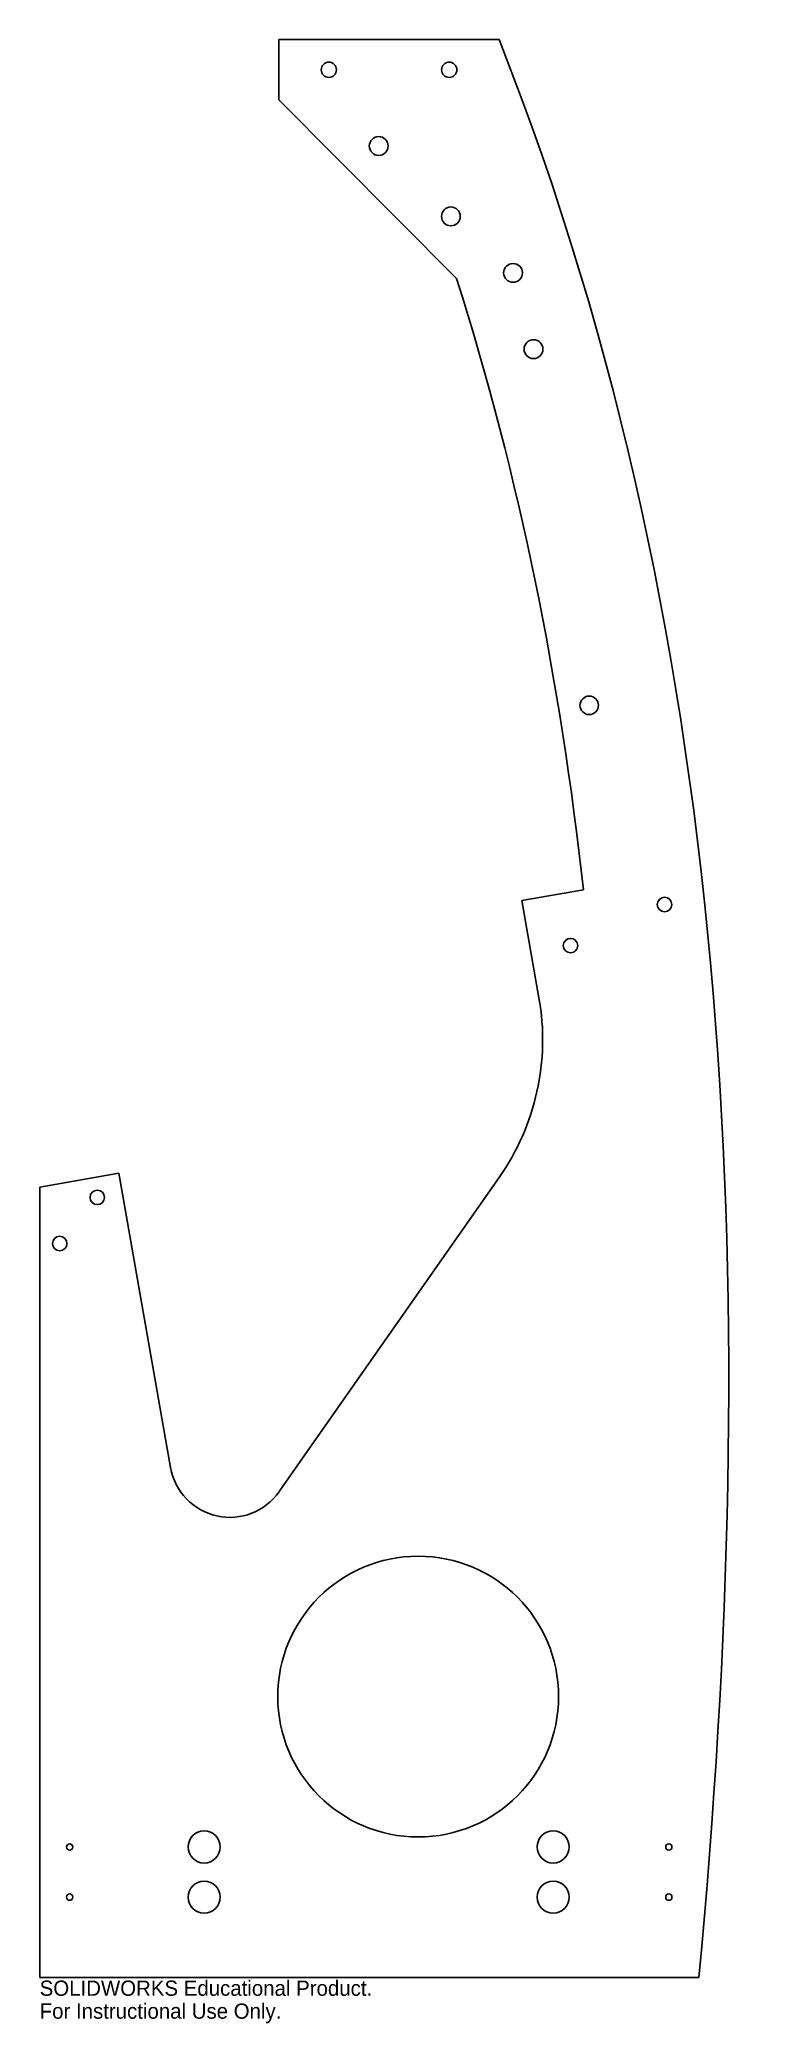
# Model space of a CAD drawing. Header units: millimetres. Extents: x 273 to 501, y 2669 to 3297.
import ezdxf

# ---------------------------------------------------------------- set-up
doc = ezdxf.new("R2010")
doc.units = ezdxf.units.MM
doc.styles.add('SLDTEXTSTYLE0', font='Arail.ttf')

msp = doc.modelspace()

# ---------------------------------------------------------------- linework, layer by layer
at = {"color": 1, "linetype": 'Continuous', "lineweight": 25}
for p, q in [((348.71, 3277.99), (348.75, 3297.04)), ((348.75, 3297.04), (418.49, 3297.04)), ((405, 3221.46), (348.71, 3277.99)), ((445.18, 3027.89), (425.69, 3024.45)), ((431.12, 2993.69), (425.69, 3024.45)), ((273.05, 2933.7), (298.06, 2938.11)), ((273.05, 2933.7), (273.05, 2683.51)), ((314.51, 2844.9), (298.06, 2938.11)), ((418.5, 2936.75), (348.88, 2837.29)), ((273.05, 2683.51), (481.76, 2683.51))]:
    msp.add_line(p, q, dxfattribs=at)
for centre, radius in [((364.6, 3287.51), 2.41), ((402.7, 3287.51), 2.41), ((380.37, 3263.37), 2.98), ((403.23, 3241.09), 2.98), ((422.91, 3223.19), 2.98), ((429.38, 3199.05), 2.98), ((447.01, 3086.27), 2.92), ((470.87, 3023.19), 2.29), ((441.1, 3010.19), 2.29), ((291.3, 2930.47), 2.29), ((279.4, 2915.85), 2.29), ((392.88, 2772.41), 44.45), ((325.11, 2724.79), 5.08), ((435.6, 2724.79), 5.08), ((282.57, 2724.79), 0.992), ((472.23, 2724.79), 0.992), ((325.11, 2708.91), 5.08), ((435.6, 2708.91), 5.08), ((282.57, 2708.91), 0.992), ((472.23, 2708.91), 0.992)]:
    msp.add_circle(centre, radius, dxfattribs=at)
for centre, radius, start, end in [((356.08, 2980.45), 76.2, 325.00597, 10.00597), ((333.27, 2848.21), 19.05, 190.00597, 325.00597)]:
    msp.add_arc(centre, radius, start, end, dxfattribs=at)
for points in [[(481.76, 2683.51), (501.18, 2891.03), (495.43, 3102.43), (418.49, 3297.04)], [(405, 3221.46), (425.06, 3158.32), (437.95, 3093.69), (445.18, 3027.89)]]:
    msp.add_open_spline(points, degree=3, dxfattribs=at)

# ---------------------------------------------------------------- texts
at = {"color": 7, "linetype": 'Continuous', "char_height": 4.8336, "attachment_point": 1, "style": 'SLDTEXTSTYLE0'}
for s, insert in [('SOLIDWORKS Educational Product.', (273.05, 2682.49)), ('For Instructional Use Only.', (273.05, 2675.24))]:
    msp.add_mtext(s, dxfattribs=dict(at, insert=insert))

doc.saveas('drawing.dxf')
